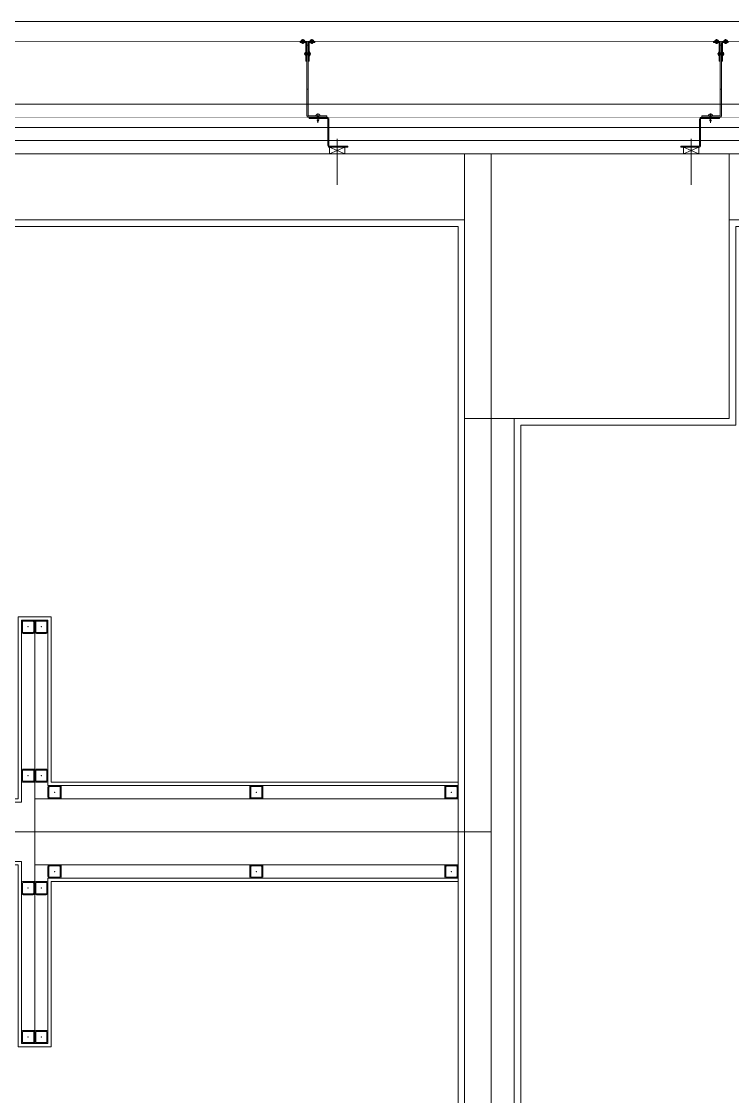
# Model space of a CAD drawing. Extents: x -2749 to 23780, y -1311 to 8245.
# Drawn here: x 14338.5 to 14553.5, y 2540 to 2865 of the extents above; entities that cross this region are included whole.
import ezdxf

# ---------------------------------------------------------------- set-up
doc = ezdxf.new("R2010")
doc.units = 0
doc.header["$MEASUREMENT"] = 0
doc.layers.get('0').update_dxf_attribs({"color": 9, "lineweight": 9})
for name, color, linetype, lineweight in [('00', 9, 'Continuous', 9), ('01', 9, 'Continuous', 9), ('06C', 9, 'Continuous', 9), ('06D', 9, 'Continuous', 9), ('10', 9, 'Continuous', 9), ('11', 9, 'Continuous', 9), ('14', 9, 'Continuous', 9), ('33', 9, 'BATTING', 9), ('40B', 9, 'Continuous', 9)]:
    doc.layers.add(name, color=color, linetype=linetype, lineweight=lineweight)
doc.linetypes.add('BATTING', pattern='A,0.0001,-0.1,[134,ltypeshp.shx,S=0.1,R=0,X=-0.1,Y=0],-0.2,[134,ltypeshp.shx,S=0.1,R=180,X=0.1,Y=0],-0.1', length=0.4001)

# ---------------------------------------------------------------- blocks, each defined once
blk = doc.blocks.new('p-kolon_80x80')
blk.add_lwpolyline([(-40, -40), (40, -40), (40, 40), (-40, 40)], close=True)
blk = doc.blocks.new('Prf-40x40')
for points in [[(1.5, -2), (-1.5, -2, -0.414214), (-2, -1.5), (-2, 1.5, -0.414214), (-1.5, 2), (1.5, 2, -0.414214), (2, 1.5), (2, -1.5, -0.414214)], [(1.5, -1.7), (-1.5, -1.7, -0.414214), (-1.7, -1.5), (-1.7, 1.5, -0.414214), (-1.5, 1.7), (1.5, 1.7, -0.414214), (1.7, 1.5), (1.7, -1.5, -0.414214)]]:
    blk.add_lwpolyline(points, format="xyb", close=True)
blk.add_point((0, 0))
blk = doc.blocks.new('p- alum kaplama profil')
at = {"lineweight": 13}
blk.add_lwpolyline([(7.12, 12.59), (7.12, 26.49)], dxfattribs=at)
at = {"lineweight": 5}
blk.add_lwpolyline([(9.44, 15.16), (4.79, 15.16), (4.79, 17.16), (9.44, 17.16)], close=True, dxfattribs=at)
for points in [[(4.79, 15.16), (9.44, 17.16)], [(9.44, 15.16), (4.79, 17.16)]]:
    blk.add_lwpolyline(points, dxfattribs=at)
at = {"lineweight": 18}
blk.add_lwpolyline([(4.09, 6.16), (-1.41, 6.16), (-1.41, 6.46), (4.09, 6.46, 0.414214), (4.29, 6.66), (4.29, 14.66, -0.414214), (4.79, 15.16), (10.29, 15.16), (10.29, 14.86), (4.79, 14.86, 0.414214), (4.59, 14.66), (4.59, 6.66, -0.414214)], format="xyb", close=True, dxfattribs=at)
blk.add_lwpolyline([(-2.06, 5.56), (-2.06, -2.34), (-2.06, -15.69), (-1.66, -15.69), (-1.66, -2.34), (-1.66, 5.56), (-1.66, 5.56), (-1.66, 5.57), (-1.66, 5.57), (-1.66, 5.58), (-1.66, 5.58), (-1.65, 5.59), (-1.65, 5.59), (-1.65, 5.59), (-1.65, 5.6), (-1.65, 5.6), (-1.64, 5.61), (-1.64, 5.61), (-1.64, 5.62), (-1.64, 5.62), (-1.63, 5.62), (-1.63, 5.63), (-1.63, 5.63), (-1.62, 5.63), (-1.62, 5.64), (-1.61, 5.64), (-1.61, 5.64), (-1.61, 5.64), (-1.6, 5.65), (-1.6, 5.65), (-1.59, 5.65), (-1.59, 5.65), (-1.58, 5.65), (-1.58, 5.65), (-1.57, 5.66), (-1.57, 5.66), (-1.56, 5.66), (-1.56, 5.66), (3.94, 5.66), (3.94, 6.06), (-1.56, 6.06), (-1.58, 6.06), (-1.61, 6.05), (-1.63, 6.05), (-1.66, 6.05), (-1.68, 6.04), (-1.7, 6.03), (-1.73, 6.03), (-1.75, 6.02), (-1.77, 6.01), (-1.79, 6), (-1.82, 5.99), (-1.84, 5.97), (-1.86, 5.96), (-1.88, 5.94), (-1.89, 5.93), (-1.91, 5.91), (-1.93, 5.89), (-1.95, 5.87), (-1.96, 5.85), (-1.97, 5.83), (-1.99, 5.81), (-2, 5.79), (-2.01, 5.77), (-2.02, 5.75), (-2.03, 5.72), (-2.04, 5.7), (-2.04, 5.68), (-2.05, 5.65), (-2.05, 5.63), (-2.06, 5.61), (-2.06, 5.58)], close=True)
blk.add_lwpolyline([(-1.66, -2.34), (-2.06, -2.34)])
for points in [[(-2.36, -10.84), (-2.36, -16.39), (-2.36, -16.39, -0.414214), (-2.51, -16.54), (-2.51, -16.54), (-4.06, -16.54), (-4.06, -16.84), (-2.51, -16.84), (-2.51, -16.84, 0.414214), (-2.06, -16.39), (-2.06, -10.84)], [(-1.36, -10.84), (-1.66, -10.84), (-1.66, -16.39, 0.414214), (-1.21, -16.84), (-1.21, -16.84), (0.34, -16.84), (0.34, -16.54), (-1.21, -16.54), (-1.21, -16.54, -0.414214), (-1.36, -16.39), (-1.36, -16.39)]]:
    blk.add_lwpolyline(points, format="xyb", close=True)
for points in [[(1.61, 6.87, -10), (0.98, 6.96, -10)], [(1.56, 7.05, -10), (1.02, 7.13, -10)], [(1.05, 6.91, -10), (1.29, 7.56, -10)], [(1.29, 4.93, -10), (1.29, 7.8, -10)], [(1.53, 6.82, -10), (1.29, 7.56, -10)], [(0.67, 5.66, -10), (1.91, 5.66, -10)], [(0.67, 5.66, -10), (0.67, 5.64, -10), (0.67, 5.62, -10), (0.67, 5.6, -10), (0.68, 5.58, -10), (0.68, 5.56, -10), (0.69, 5.54, -10), (0.69, 5.52, -10), (0.7, 5.5, -10), (0.7, 5.48, -10), (0.71, 5.46, -10), (0.72, 5.45, -10), (0.73, 5.43, -10), (0.74, 5.41, -10), (0.75, 5.4, -10), (0.76, 5.38, -10), (0.77, 5.36, -10), (0.79, 5.35, -10), (0.8, 5.33, -10), (0.81, 5.32, -10), (0.83, 5.31, -10), (0.84, 5.29, -10), (0.86, 5.28, -10), (0.87, 5.27, -10), (0.89, 5.26, -10), (0.91, 5.25, -10), (0.92, 5.24, -10), (0.94, 5.23, -10), (0.96, 5.22, -10), (0.98, 5.21, -10), (1, 5.21, -10), (1.02, 5.2, -10), (1.03, 5.2, -10)], [(0.96, 5.66, -10), (0.97, 5.66, -10), (0.97, 5.66, -10), (0.97, 5.66, -10), (0.98, 5.66, -10), (0.98, 5.66, -10), (0.99, 5.66, -10), (0.99, 5.66, -10), (1, 5.66, -10), (1, 5.67, -10), (1, 5.67, -10), (1.01, 5.67, -10), (1.01, 5.67, -10), (1.01, 5.67, -10), (1.02, 5.68, -10), (1.02, 5.68, -10), (1.02, 5.68, -10), (1.03, 5.69, -10), (1.03, 5.69, -10), (1.03, 5.69, -10), (1.04, 5.7, -10), (1.04, 5.7, -10), (1.04, 5.7, -10), (1.04, 5.71, -10), (1.04, 5.71, -10), (1.05, 5.72, -10), (1.05, 5.72, -10), (1.05, 5.72, -10), (1.05, 5.73, -10), (1.05, 5.73, -10), (1.05, 5.74, -10), (1.05, 5.74, -10), (1.05, 5.75, -10)], [(1.33, 5.85, -10), (0.98, 5.88, -10)], [(1.03, 5.2, -10), (1.04, 5.2, -10), (1.05, 5.19, -10), (1.05, 5.19, -10), (1.06, 5.19, -10), (1.06, 5.19, -10), (1.07, 5.19, -10), (1.07, 5.19, -10), (1.08, 5.19, -10), (1.08, 5.19, -10), (1.09, 5.19, -10), (1.09, 5.18, -10), (1.1, 5.18, -10), (1.1, 5.18, -10), (1.11, 5.18, -10), (1.11, 5.18, -10), (1.12, 5.18, -10), (1.12, 5.18, -10), (1.13, 5.18, -10), (1.13, 5.18, -10), (1.14, 5.18, -10), (1.15, 5.18, -10), (1.15, 5.18, -10), (1.16, 5.17, -10), (1.16, 5.17, -10), (1.17, 5.17, -10), (1.17, 5.17, -10), (1.18, 5.17, -10), (1.18, 5.17, -10), (1.19, 5.17, -10), (1.19, 5.17, -10), (1.2, 5.17, -10), (1.2, 5.17, -10)], [(1.05, 5.83, -10), (1.05, 6.01, -10)], [(1.05, 5.75, -10), (1.05, 5.83, -10)], [(1.2, 5.17, -10), (1.2, 5.2, -10)], [(1.38, 5.2, -10), (1.2, 5.2, -10)], [(1.29, 6.16, -10), (1.29, 6.26, -10)], [(1.38, 5.17, -10), (1.38, 5.2, -10)], [(1.38, 5.17, -10), (1.38, 5.17, -10), (1.39, 5.17, -10), (1.39, 5.17, -10), (1.4, 5.17, -10), (1.41, 5.17, -10), (1.41, 5.17, -10), (1.42, 5.17, -10), (1.42, 5.17, -10), (1.43, 5.17, -10), (1.43, 5.18, -10), (1.44, 5.18, -10), (1.44, 5.18, -10), (1.45, 5.18, -10), (1.45, 5.18, -10), (1.46, 5.18, -10), (1.46, 5.18, -10), (1.47, 5.18, -10), (1.47, 5.18, -10), (1.48, 5.18, -10), (1.48, 5.18, -10), (1.49, 5.18, -10), (1.5, 5.19, -10), (1.5, 5.19, -10), (1.51, 5.19, -10), (1.51, 5.19, -10), (1.52, 5.19, -10), (1.52, 5.19, -10), (1.53, 5.19, -10), (1.53, 5.19, -10), (1.54, 5.19, -10), (1.54, 5.2, -10), (1.55, 5.2, -10)], [(1.53, 5.75, -10), (1.53, 5.92, -10)], [(1.53, 5.75, -10), (1.53, 5.74, -10), (1.53, 5.74, -10), (1.53, 5.73, -10), (1.53, 5.73, -10), (1.53, 5.72, -10), (1.54, 5.72, -10), (1.54, 5.72, -10), (1.54, 5.71, -10), (1.54, 5.71, -10), (1.54, 5.7, -10), (1.54, 5.7, -10), (1.55, 5.7, -10), (1.55, 5.69, -10), (1.55, 5.69, -10), (1.55, 5.69, -10), (1.56, 5.68, -10), (1.56, 5.68, -10), (1.56, 5.68, -10), (1.57, 5.67, -10), (1.57, 5.67, -10), (1.58, 5.67, -10), (1.58, 5.67, -10), (1.58, 5.67, -10), (1.59, 5.66, -10), (1.59, 5.66, -10), (1.6, 5.66, -10), (1.6, 5.66, -10), (1.6, 5.66, -10), (1.61, 5.66, -10), (1.61, 5.66, -10), (1.62, 5.66, -10), (1.62, 5.66, -10)], [(1.55, 5.2, -10), (1.57, 5.2, -10), (1.59, 5.21, -10), (1.6, 5.21, -10), (1.62, 5.22, -10), (1.64, 5.23, -10), (1.66, 5.24, -10), (1.68, 5.25, -10), (1.69, 5.26, -10), (1.71, 5.27, -10), (1.73, 5.28, -10), (1.74, 5.29, -10), (1.76, 5.31, -10), (1.77, 5.32, -10), (1.78, 5.33, -10), (1.8, 5.35, -10), (1.81, 5.36, -10), (1.82, 5.38, -10), (1.83, 5.4, -10), (1.84, 5.41, -10), (1.85, 5.43, -10), (1.86, 5.45, -10), (1.87, 5.46, -10), (1.88, 5.48, -10), (1.89, 5.5, -10), (1.89, 5.52, -10), (1.9, 5.54, -10), (1.9, 5.56, -10), (1.9, 5.58, -10), (1.91, 5.6, -10), (1.91, 5.62, -10), (1.91, 5.64, -10), (1.91, 5.66, -10)], [(-2.36, -12.52, 0), (-2.4, -12.53, 0), (-2.43, -12.56, 0), (-2.47, -12.58, 0), (-2.5, -12.6, 0), (-2.53, -12.63, 0), (-2.56, -12.66, 0), (-2.59, -12.69, 0), (-2.61, -12.73, 0), (-2.63, -12.76, 0), (-2.65, -12.8, 0), (-2.67, -12.84, 0), (-2.68, -12.88, 0), (-2.69, -12.92, 0), (-2.7, -12.96, 0), (-2.71, -13, 0), (-2.71, -13.04, 0), (-2.71, -13.08, 0), (-2.7, -13.13, 0), (-2.69, -13.17, 0), (-2.68, -13.21, 0), (-2.67, -13.25, 0), (-2.65, -13.28, 0), (-2.63, -13.32, 0), (-2.61, -13.36, 0), (-2.59, -13.39, 0), (-2.56, -13.42, 0), (-2.53, -13.45, 0), (-2.5, -13.48, 0), (-2.47, -13.51, 0), (-2.43, -13.53, 0), (-2.4, -13.55, 0), (-2.36, -13.57, 0)], [(-2.36, -13.04, 0), (-2.36, -12.52, 0)], [(-2.36, -13.04, 0), (-2.36, -12.73, 0)], [(-2.36, -12.73, 0), (-2.36, -13.04, 0)], [(-1.36, -12.73, 0), (-2.36, -12.73, 0)], [(-1.36, -13.04, 0), (-1.36, -12.37, 0)], [(-1.36, -13.72, 0), (-1.32, -13.68, 0), (-1.29, -13.65, 0), (-1.26, -13.61, 0), (-1.23, -13.58, 0), (-1.2, -13.54, 0), (-1.18, -13.5, 0), (-1.16, -13.45, 0), (-1.14, -13.41, 0), (-1.12, -13.37, 0), (-1.1, -13.32, 0), (-1.09, -13.28, 0), (-1.08, -13.23, 0), (-1.07, -13.18, 0), (-1.06, -13.14, 0), (-1.06, -13.09, 0), (-1.06, -13.04, 0), (-1.06, -12.99, 0), (-1.06, -12.95, 0), (-1.07, -12.9, 0), (-1.08, -12.85, 0), (-1.09, -12.81, 0), (-1.1, -12.76, 0), (-1.12, -12.72, 0), (-1.14, -12.67, 0), (-1.16, -12.63, 0), (-1.18, -12.59, 0), (-1.2, -12.55, 0), (-1.23, -12.51, 0), (-1.26, -12.47, 0), (-1.29, -12.43, 0), (-1.32, -12.4, 0), (-1.36, -12.37, 0)], [(-2.85, -16.54, 0), (-2.86, -16.51, 0), (-2.87, -16.47, 0), (-2.89, -16.44, 0), (-2.91, -16.41, 0), (-2.93, -16.38, 0), (-2.96, -16.35, 0), (-2.98, -16.33, 0), (-3.01, -16.31, 0), (-3.04, -16.29, 0), (-3.07, -16.27, 0), (-3.11, -16.25, 0), (-3.14, -16.24, 0), (-3.18, -16.23, 0), (-3.21, -16.22, 0), (-3.25, -16.22, 0), (-3.29, -16.22, 0), (-3.32, -16.22, 0), (-3.36, -16.22, 0), (-3.39, -16.23, 0), (-3.43, -16.24, 0), (-3.46, -16.25, 0), (-3.5, -16.27, 0), (-3.53, -16.29, 0), (-3.56, -16.31, 0), (-3.59, -16.33, 0), (-3.61, -16.35, 0), (-3.64, -16.38, 0), (-3.66, -16.41, 0), (-3.68, -16.44, 0), (-3.7, -16.47, 0), (-3.71, -16.51, 0), (-3.73, -16.54, 0)], [(-3.29, -17.54, 0), (-3.29, -16.04, 0)], [(-2.86, -13.04, 0), (-0.86, -13.04, 0)], [(-2.36, -13.04, 0), (-2.36, -13.36, 0)], [(-2.36, -13.04, 0), (-2.36, -13.57, 0)], [(-2.36, -13.36, 0), (-2.36, -13.04, 0)], [(-1.36, -13.36, 0), (-2.36, -13.36, 0)], [(-1.36, -13.04, 0), (-1.36, -13.72, 0)], [(-1, -16.54, 0), (-0.98, -16.51, 0), (-0.97, -16.47, 0), (-0.95, -16.44, 0), (-0.93, -16.41, 0), (-0.91, -16.38, 0), (-0.88, -16.35, 0), (-0.86, -16.33, 0), (-0.83, -16.31, 0), (-0.8, -16.29, 0), (-0.77, -16.27, 0), (-0.73, -16.25, 0), (-0.7, -16.24, 0), (-0.66, -16.23, 0), (-0.63, -16.22, 0), (-0.59, -16.22, 0), (-0.56, -16.22, 0), (-0.52, -16.22, 0), (-0.48, -16.22, 0), (-0.45, -16.23, 0), (-0.41, -16.24, 0), (-0.38, -16.25, 0), (-0.34, -16.27, 0), (-0.31, -16.29, 0), (-0.28, -16.31, 0), (-0.25, -16.33, 0), (-0.23, -16.35, 0), (-0.2, -16.38, 0), (-0.18, -16.41, 0), (-0.16, -16.44, 0), (-0.14, -16.47, 0), (-0.13, -16.51, 0), (-0.12, -16.54, 0)], [(-0.56, -17.54, 0), (-0.56, -16.04, 0)], [(-3.84, -17.04, 0), (-3.81, -17.07, 0), (-3.78, -17.1, 0), (-3.75, -17.12, 0), (-3.72, -17.15, 0), (-3.69, -17.17, 0), (-3.66, -17.19, 0), (-3.62, -17.21, 0), (-3.59, -17.23, 0), (-3.55, -17.24, 0), (-3.52, -17.26, 0), (-3.48, -17.27, 0), (-3.44, -17.28, 0), (-3.4, -17.28, 0), (-3.36, -17.29, 0), (-3.32, -17.29, 0), (-3.29, -17.29, 0), (-3.25, -17.29, 0), (-3.21, -17.29, 0), (-3.17, -17.28, 0), (-3.13, -17.28, 0), (-3.09, -17.27, 0), (-3.06, -17.26, 0), (-3.02, -17.24, 0), (-2.98, -17.23, 0), (-2.95, -17.21, 0), (-2.91, -17.19, 0), (-2.88, -17.17, 0), (-2.85, -17.15, 0), (-2.82, -17.12, 0), (-2.79, -17.1, 0), (-2.76, -17.07, 0), (-2.73, -17.04, 0)], [(-3.29, -17.04, 0), (-3.84, -17.04, 0)], [(-3.29, -16.54, 0), (-3.73, -16.54, 0)], [(-3.29, -16.54, 0), (-3.55, -16.54, 0)], [(-3.55, -16.54, 0), (-3.29, -16.54, 0)], [(-3.55, -17.04, 0), (-3.55, -16.54, 0)], [(-3.29, -16.54, 0), (-2.85, -16.54, 0)], [(-3.29, -16.54, 0), (-3.03, -16.54, 0)], [(-3.03, -16.54, 0), (-3.29, -16.54, 0)], [(-3.29, -17.04, 0), (-2.73, -17.04, 0)], [(-3.03, -17.04, 0), (-3.03, -16.54, 0)], [(-0.56, -17.04, 0), (-1.11, -17.04, 0)], [(0, -17.04, 0), (-0.03, -17.07, 0), (-0.06, -17.1, 0), (-0.09, -17.12, 0), (-0.12, -17.15, 0), (-0.15, -17.17, 0), (-0.18, -17.19, 0), (-0.22, -17.21, 0), (-0.25, -17.23, 0), (-0.29, -17.24, 0), (-0.33, -17.26, 0), (-0.36, -17.27, 0), (-0.4, -17.28, 0), (-0.44, -17.28, 0), (-0.48, -17.29, 0), (-0.52, -17.29, 0), (-0.56, -17.29, 0), (-0.59, -17.29, 0), (-0.63, -17.29, 0), (-0.67, -17.28, 0), (-0.71, -17.28, 0), (-0.75, -17.27, 0), (-0.79, -17.26, 0), (-0.82, -17.24, 0), (-0.86, -17.23, 0), (-0.89, -17.21, 0), (-0.93, -17.19, 0), (-0.96, -17.17, 0), (-0.99, -17.15, 0), (-1.02, -17.12, 0), (-1.05, -17.1, 0), (-1.08, -17.07, 0), (-1.11, -17.04, 0)], [(-0.56, -16.54, 0), (-1, -16.54, 0)], [(-0.56, -16.54, 0), (-0.82, -16.54, 0)], [(-0.82, -16.54, 0), (-0.56, -16.54, 0)], [(-0.82, -17.04, 0), (-0.82, -16.54, 0)], [(-0.56, -16.54, 0), (-0.3, -16.54, 0)], [(-0.56, -16.54, 0), (-0.12, -16.54, 0)], [(-0.3, -16.54, 0), (-0.56, -16.54, 0)], [(-0.56, -17.04, 0), (0, -17.04, 0)], [(-0.3, -17.04, 0), (-0.3, -16.54, 0)]]:
    blk.add_polyline3d(points)
blk = doc.blocks.new('p-2. kat planı')
at = {"layer": '00'}
for points in [[(14050, 2825), (14050, 2825), (14050, 2825), (14472.5, 2825), (14472.5, 2805), (14050, 2805)], [(14552.5, 2825), (14675, 2825), (14675, 2805), (14552.5, 2805)], [(14472.5, 2445), (14472.5, 2745), (14487.5, 2745), (14487.5, 2445)]]:
    blk.add_lwpolyline(points, close=True, dxfattribs=at)
at = {"layer": '06C'}
blk.add_lwpolyline([(13012.5, 1124.33), (13012.5, 1124.33), (13012.5, 2865), (16712.5, 2865), (16712.49, 2206.39)], dxfattribs=at)
blk.add_lwpolyline([(13012.5, 1124.33), (13012.5, 1124.33), (13012.5, 2865), (16712.5, 2865), (16712.49, 2206.39)], dxfattribs=at)
at = {"layer": '06D'}
for points in [[(14048.83, 2840), (14675, 2840)], [(14675, 2825), (14675, 2833), (14050, 2833), (14050, 2825)], [(14342.5, 2559.5), (14342.5, 2680.5)], [(14342.5, 2630), (14470.5, 2630)], [(14342.5, 2610), (14470.5, 2610)]]:
    blk.add_lwpolyline(points, dxfattribs=at)
at = {"layer": '10'}
for points, const_width in [([(13018.5, 1124.33), (13018.5, 2859), (16706.5, 2859), (16706.5, 2206.39)], 0.2), ([(13018.5, 1124.33), (13018.5, 2859), (16706.5, 2859), (16706.5, 2206.39)], 0.2), ([(14043.19, 2836), (14681.81, 2836)], 0.1)]:
    blk.add_lwpolyline(points, dxfattribs=dict(at, const_width=const_width))
at = {"layer": '11'}
for points in [[(14470.5, 2605), (14347.5, 2605), (14347.5, 2555), (14337.5, 2555), (14337.5, 2610), (14192.5, 2610), (14192.5, 2540), (14182.5, 2540), (14182.5, 2700), (14192.5, 2700), (14192.5, 2630), (14337.5, 2630), (14337.5, 2685), (14347.5, 2685), (14347.5, 2635), (14470.5, 2635)], [(14470.5, 2606), (14346.5, 2606), (14346.5, 2556), (14338.5, 2556), (14338.5, 2611), (14191.5, 2611), (14191.5, 2541), (14183.5, 2541), (14183.5, 2699), (14191.5, 2699), (14191.5, 2629), (14338.5, 2629), (14338.5, 2684), (14346.5, 2684), (14346.5, 2634), (14470.5, 2634)]]:
    blk.add_lwpolyline(points, dxfattribs=at)
at = {"layer": '14'}
for points in [[(14048, 2820.22), (14048, 2803), (14470.5, 2803), (14470.5, 2447)], [(14677, 2819.3), (14677, 2803), (14675, 2803), (14554.5, 2803), (14554.5, 2743), (14489.5, 2743), (14489.5, 2447), (14554.5, 2447), (14554.5, 2363), (14470.5, 2363), (14470.5, 2447)]]:
    blk.add_lwpolyline(points, dxfattribs=at)
at = {"layer": '33', "ltscale": 0.4}
blk.add_lwpolyline([(14050, 2829), (14675, 2829)], dxfattribs=at)
at = {"layer": '40B'}
for points in [[(14187.5, 2620), (14480.5, 2620), (14480.5, 2825), (14187.5, 2825)], [(14480.5, 2825), (15254.5, 2825), (15254.5, 2364.21), (14480.5, 2363.33)], [(14187.5, 2620), (14480.5, 2620), (14480.5, 2430), (14187.5, 2430)]]:
    blk.add_lwpolyline(points, close=True, dxfattribs=at)
at = {"layer": '01'}
blk.add_blockref('p-kolon_80x80', (14512.5, 2785), dxfattribs=at)
at = {"layer": '10', "xscale": -1}
for name, p, rotation in [('p- alum kaplama profil', (14426.86, 2842.16), 180), ('Prf-40x40', (14340.5, 2682), 90), ('Prf-40x40', (14344.5, 2682), 90), ('Prf-40x40', (14340.5, 2637), 90), ('Prf-40x40', (14344.5, 2637), 90), ('Prf-40x40', (14348.5, 2632), 180), ('Prf-40x40', (14409.5, 2632), 180), ('Prf-40x40', (14468.5, 2632), 180), ('Prf-40x40', (14348.5, 2608), 180), ('Prf-40x40', (14409.5, 2608), 180), ('Prf-40x40', (14468.5, 2608), 180), ('Prf-40x40', (14340.5, 2603), 90), ('Prf-40x40', (14344.5, 2603), 90), ('Prf-40x40', (14340.5, 2558), 90), ('Prf-40x40', (14344.5, 2558), 90)]:
    blk.add_blockref(name, p, dxfattribs=dict(at, rotation=rotation))
at = {"layer": '10', "rotation": 180}
blk.add_blockref('p- alum kaplama profil', (14548.14, 2842.16), dxfattribs=at)

msp = doc.modelspace()

# ---------------------------------------------------------------- block references
msp.add_blockref('p-2. kat planı', (0, 0))

doc.saveas('drawing.dxf')
